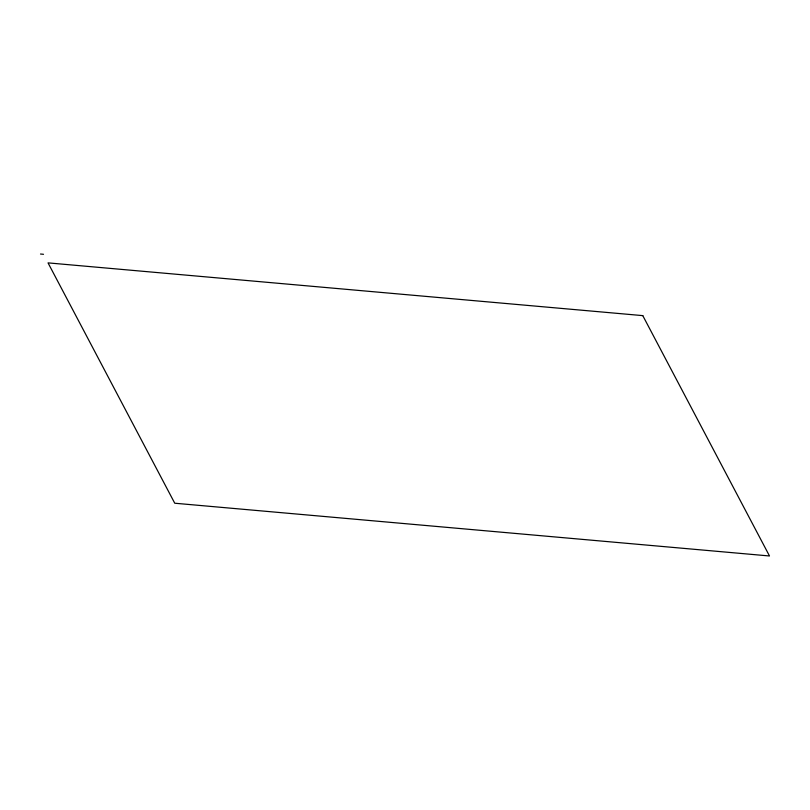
<?xml version="1.0" encoding="UTF-8"?>
<svg xmlns="http://www.w3.org/2000/svg" width="810" height="810" viewBox="0 0 810 810"><rect width="100%" height="100%" fill="white"/><g stroke="black" fill="none" stroke-linecap="round" stroke-linejoin="round"><path stroke-width="1.21" d="M40.5 254.026L43.507 254.289M642.786 315.627L48.033 262.875L174.747 503.223L769.5 555.974L642.786 315.627"/></g></svg>
